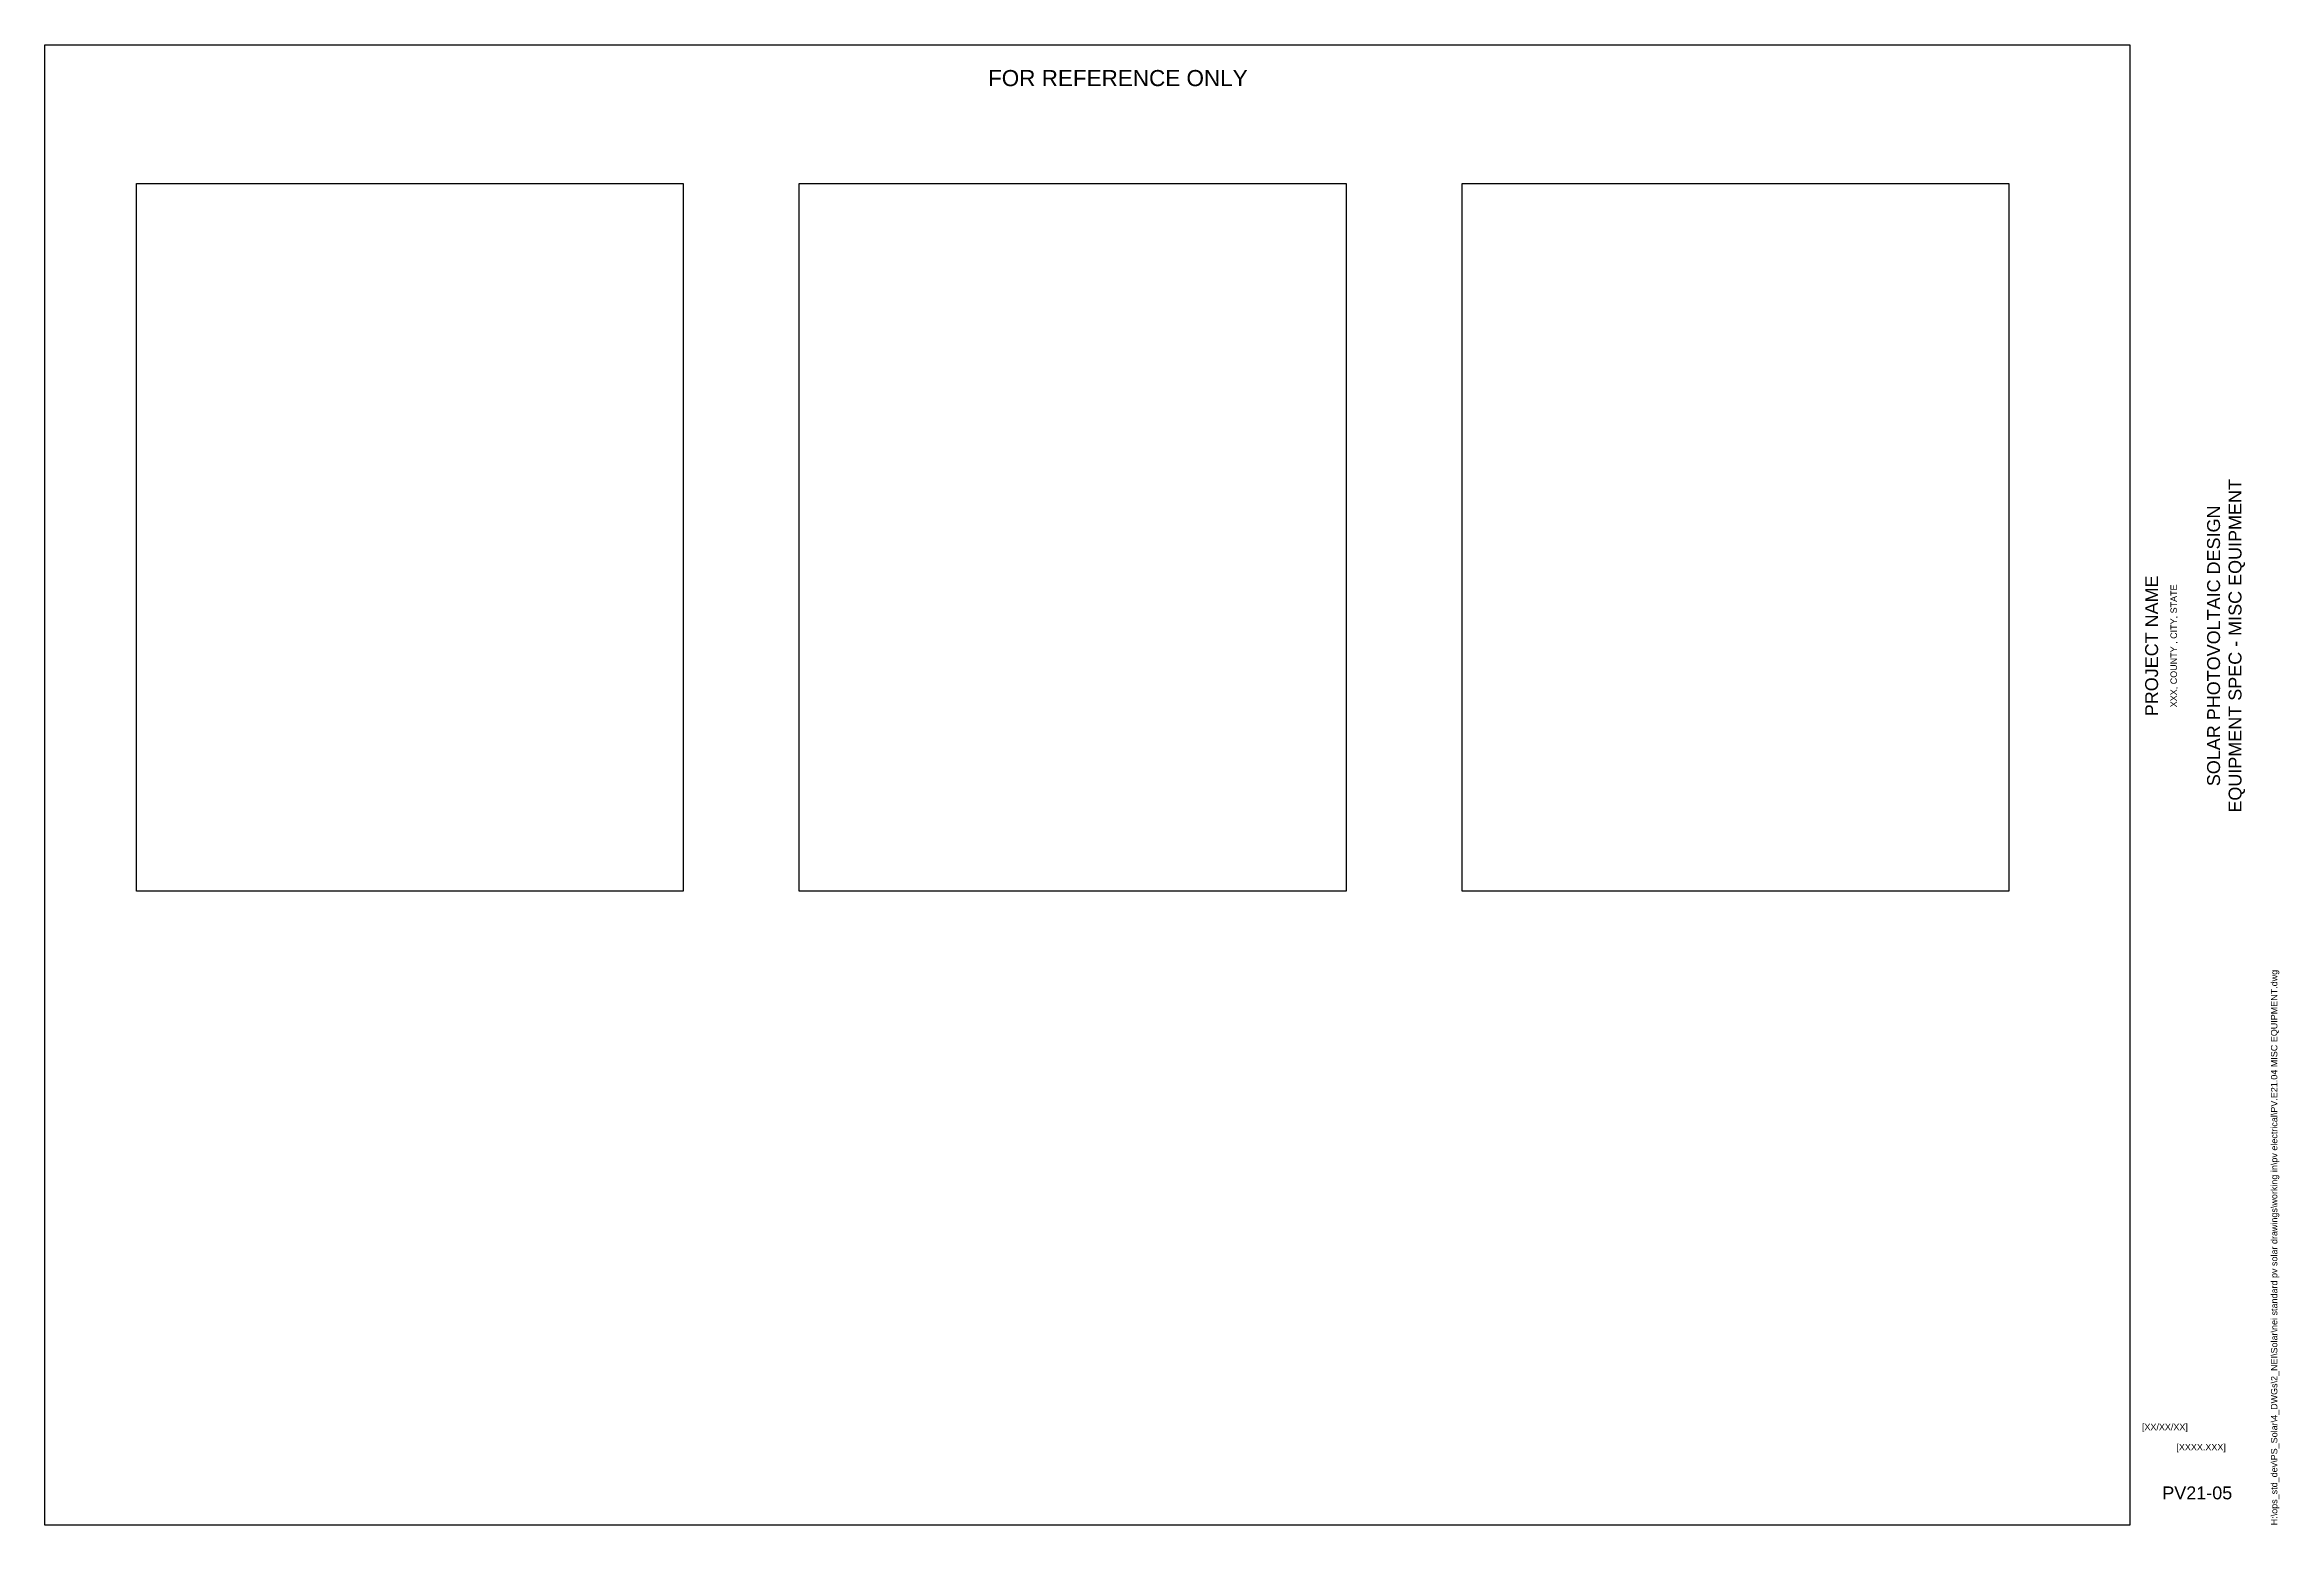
# Paper-space layout 'PV.E21.04 EQUIPMENT SPEC - MISC EQUIPMENT' of a CAD drawing. Header units: feet, sheet in inches. Extents: x 0 to 34.7, y 0 to 23.
import ezdxf
from ezdxf.enums import TextEntityAlignment as Align

# ---------------------------------------------------------------- set-up
doc = ezdxf.new("R2010")
doc.units = ezdxf.units.FT
doc.header["$MEASUREMENT"] = 0
doc.layers.add('G-ANNO-TEXT', color=1, linetype='Continuous')
doc.layers.add('G-ANNO-TTBL', color=1, linetype='Continuous')
doc.layers.add('G-NPLT', color=67, linetype='Continuous', plot=False)
doc.layers.add('VP', color=31, linetype='Continuous', plot=False)
doc.styles.add('NEI-A', font='arial.ttf')

psp = doc.layouts.new('PV.E21.04 EQUIPMENT SPEC - MISC EQUIPMENT')

# ---------------------------------------------------------------- linework, layer by layer
at = {"layer": 'G-NPLT'}
for points in [[(1.425, 20.853), (9.925, 20.853), (9.925, 9.853), (1.425, 9.853)], [(11.727, 20.853), (20.227, 20.853), (20.227, 9.853), (11.727, 9.853)], [(22.029, 20.853), (30.529, 20.853), (30.529, 9.853), (22.029, 9.853)]]:
    psp.add_lwpolyline(points, close=True, dxfattribs=at)
at = {"layer": 'VP'}
psp.add_lwpolyline([(0, 23.011), (32.409, 23.011), (32.409, 0), (0, 0)], close=True, dxfattribs=at)

# ---------------------------------------------------------------- texts
at = {"layer": 'G-ANNO-TEXT', "insert": (14.661, 22.617), "char_height": 0.25, "attachment_point": 1, "style": 'NEI-A'}
psp.add_mtext_dynamic_manual_height_columns('FOR REFERENCE ONLY', width=4.26111, gutter_width=1.25, heights=[0], dxfattribs=at)
at = {"layer": 'G-ANNO-TTBL', "style": 'NEI-A'}
psp.add_text('XXX, COUNTY , CITY, STATE', height=0.1, rotation=90, dxfattribs=at).set_placement((33.097, 13.668), align=Align.MIDDLE)
at = {"layer": 'G-ANNO-TTBL', "char_height": 0.2, "attachment_point": 5, "rotation": 90, "style": 'NEI-A'}
for s, width, gutter_width, heights, insert in [('SOLAR PHOTOVOLTAIC DESIGN\\PEQUIPMENT SPEC - MISC EQUIPMENT', 7.46683, 0, [1.376], (33.903, 13.668)), ('PROJECT NAME', 7.8846, 0.5, [0], (32.747, 13.668))]:
    psp.add_mtext_dynamic_manual_height_columns(s, width=width, gutter_width=gutter_width, heights=heights, dxfattribs=dict(at, insert=insert))
at = {"layer": 'G-ANNO-TTBL', "style": 'NEI-A'}
for s, width, insert, char_height, attachment_point in [('[XX/XX/XX]', 0.85482, (32.595, 1.513), 0.1, 4), ('[XXXX.XXX]', 0.85482, (33.515, 1.2), 0.1, 5), ('PV21-05', 1.7218, (33.455, 0.502), 0.2, 5)]:
    psp.add_mtext_dynamic_manual_height_columns(s, width=width, gutter_width=0.5, heights=[0], dxfattribs=dict(at, insert=insert, char_height=char_height, attachment_point=attachment_point))
at = {"layer": 'G-NPLT', "insert": (34.6, 0), "char_height": 0.1, "width": 13.97168, "attachment_point": 1, "rotation": 90, "style": 'NEI-A'}
psp.add_mtext('H:\\\\ops_std_dev\\\\PS_Solar\\\\4_DWGs\\\\2_NEI\\\\Solar\\\\nei standard pv solar drawings\\\\working in\\\\pv electrical\\\\PV.E21.04 MISC EQUIPMENT.dwg', dxfattribs=at)

# ---------------------------------------------------------------- viewports
at = {"layer": 'VP'}
vp = psp.add_viewport(center=(16.205, 11.505), size=(32.409, 23.01059), view_center_point=(9900.008, 2521.635), view_height=9204.23495, dxfattribs=at)
vp.dxf.flags = 0x10000  # cut along an outline
vp.dxf.clipping_boundary_handle = psp.add_lwpolyline([(0, 23.011), (32.409, 23.011), (32.409, 0), (0, 0)], format="xyb", close=True, dxfattribs={"invisible": 1}).dxf.handle

doc.saveas('drawing.dxf')
